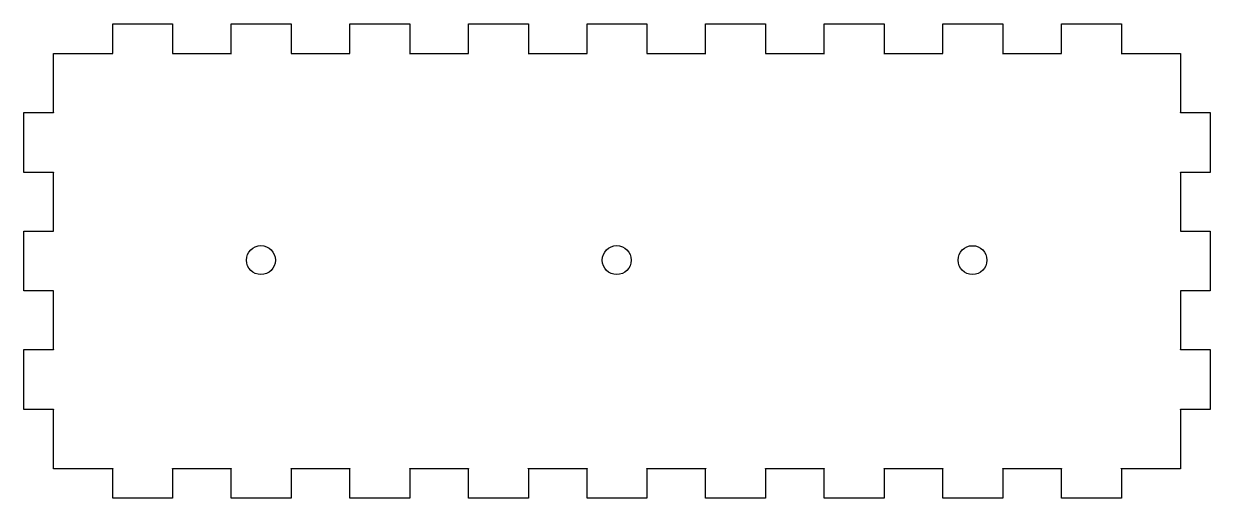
# Model space of a CAD drawing. Header units: millimetres. Extents: x -200 to 200, y 120 to 280.
import ezdxf

# ---------------------------------------------------------------- set-up
doc = ezdxf.new("R2010")
doc.units = ezdxf.units.MM
doc.layers.get('0').update_dxf_attribs({"linetype": 'CONTINUOUS'})

msp = doc.modelspace()

# ---------------------------------------------------------------- linework, layer by layer
msp.add_lwpolyline([(149.54, 269.8), (149.57, 269.79), (149.57, 269.76), (149.54, 269.76), (149.53, 269.79), (149.53, 269.8), (149.53, 279.72), (149.55, 279.77), (149.61, 279.8), (169.65, 279.8), (169.7, 279.77), (169.73, 279.72), (169.73, 269.8), (169.73, 269.79), (169.71, 269.76), (169.69, 269.76), (169.68, 269.79), (169.72, 269.8), (169.73, 269.8), (189.64, 269.8), (189.7, 269.77), (189.73, 269.72), (189.73, 249.8), (189.73, 249.79), (189.71, 249.76), (189.69, 249.76), (189.68, 249.79), (189.72, 249.8), (189.73, 249.8), (199.65, 249.8), (199.7, 249.77), (199.73, 249.72), (199.73, 229.69), (199.7, 229.63), (199.65, 229.6), (189.73, 229.6), (189.72, 229.6), (189.68, 229.62), (189.69, 229.64), (189.71, 229.64), (189.73, 229.61), (189.73, 229.6), (189.73, 209.8), (189.73, 209.79), (189.71, 209.76), (189.69, 209.76), (189.68, 209.79), (189.72, 209.8), (189.73, 209.8), (199.65, 209.8), (199.7, 209.77), (199.73, 209.72), (199.73, 189.69), (199.7, 189.63), (199.65, 189.6), (189.73, 189.6), (189.72, 189.6), (189.68, 189.62), (189.69, 189.64), (189.71, 189.64), (189.73, 189.61), (189.73, 189.6), (189.73, 169.8), (189.73, 169.79), (189.71, 169.76), (189.69, 169.76), (189.68, 169.79), (189.72, 169.8), (189.73, 169.8), (199.65, 169.8), (199.7, 169.77), (199.73, 169.72), (199.73, 149.68), (199.7, 149.63), (199.65, 149.6), (189.73, 149.6), (189.72, 149.6), (189.68, 149.62), (189.69, 149.64), (189.71, 149.64), (189.73, 149.61), (189.73, 149.6), (189.73, 129.69), (189.7, 129.63), (189.64, 129.6), (169.73, 129.6), (169.72, 129.6), (169.68, 129.62), (169.69, 129.64), (169.71, 129.64), (169.73, 129.61), (169.73, 129.6), (169.73, 119.68), (169.7, 119.63), (169.65, 119.6), (149.61, 119.6), (149.55, 119.63), (149.53, 119.68), (149.53, 129.6), (149.53, 129.61), (149.54, 129.64), (149.57, 129.64), (149.57, 129.62), (149.54, 129.6), (149.53, 129.6), (129.73, 129.6), (129.72, 129.6), (129.69, 129.62), (129.69, 129.64), (129.71, 129.64), (129.73, 129.61), (129.73, 129.6), (129.73, 119.68), (129.7, 119.63), (129.64, 119.6), (109.61, 119.6), (109.56, 119.63), (109.53, 119.68), (109.53, 129.6), (109.53, 129.61), (109.54, 129.64), (109.56, 129.64), (109.57, 129.62), (109.54, 129.6), (109.53, 129.6), (89.73, 129.6), (89.72, 129.6), (89.68, 129.62), (89.69, 129.64), (89.71, 129.64), (89.73, 129.61), (89.73, 129.6), (89.73, 119.68), (89.7, 119.63), (89.64, 119.6), (69.61, 119.6), (69.56, 119.63), (69.53, 119.68), (69.53, 129.6), (69.53, 129.61), (69.54, 129.64), (69.56, 129.64), (69.57, 129.62), (69.54, 129.6), (69.53, 129.6), (49.73, 129.6), (49.72, 129.6), (49.68, 129.62), (49.69, 129.64), (49.71, 129.64), (49.73, 129.61), (49.73, 129.6), (49.73, 119.68), (49.7, 119.63), (49.64, 119.6), (29.61, 119.6), (29.56, 119.63), (29.53, 119.68), (29.53, 129.6), (29.53, 129.61), (29.54, 129.64), (29.57, 129.64), (29.57, 129.62), (29.54, 129.6), (29.53, 129.6), (9.73, 129.6), (9.72, 129.6), (9.68, 129.62), (9.69, 129.64), (9.71, 129.64), (9.73, 129.61), (9.73, 129.6), (9.73, 119.68), (9.7, 119.63), (9.64, 119.6), (-10.39, 119.6), (-10.44, 119.63), (-10.47, 119.68), (-10.47, 129.6), (-10.47, 129.61), (-10.46, 129.64), (-10.44, 129.64), (-10.43, 129.62), (-10.46, 129.6), (-10.47, 129.6), (-30.27, 129.6), (-30.28, 129.6), (-30.31, 129.62), (-30.31, 129.64), (-30.29, 129.64), (-30.27, 129.61), (-30.27, 129.6), (-30.27, 119.68), (-30.3, 119.63), (-30.36, 119.6), (-50.39, 119.6), (-50.44, 119.63), (-50.47, 119.68), (-50.47, 129.6), (-50.47, 129.61), (-50.46, 129.64), (-50.44, 129.64), (-50.43, 129.62), (-50.46, 129.6), (-50.47, 129.6), (-70.27, 129.6), (-70.28, 129.6), (-70.31, 129.62), (-70.31, 129.64), (-70.29, 129.64), (-70.27, 129.61), (-70.27, 129.6), (-70.27, 119.68), (-70.3, 119.63), (-70.36, 119.6), (-90.39, 119.6), (-90.44, 119.63), (-90.47, 119.68), (-90.47, 129.6), (-90.47, 129.61), (-90.46, 129.64), (-90.44, 129.64), (-90.43, 129.62), (-90.46, 129.6), (-90.47, 129.6), (-110.27, 129.6), (-110.28, 129.6), (-110.32, 129.62), (-110.31, 129.64), (-110.29, 129.64), (-110.27, 129.61), (-110.27, 129.6), (-110.27, 119.68), (-110.3, 119.63), (-110.36, 119.6), (-130.39, 119.6), (-130.44, 119.63), (-130.47, 119.68), (-130.47, 129.6), (-130.47, 129.61), (-130.46, 129.64), (-130.43, 129.64), (-130.43, 129.62), (-130.46, 129.6), (-130.47, 129.6), (-150.27, 129.6), (-150.28, 129.6), (-150.32, 129.62), (-150.31, 129.64), (-150.29, 129.64), (-150.27, 129.61), (-150.27, 129.6), (-150.27, 119.68), (-150.3, 119.63), (-150.36, 119.6), (-170.39, 119.6), (-170.44, 119.63), (-170.47, 119.68), (-170.47, 129.6), (-170.47, 129.61), (-170.46, 129.64), (-170.44, 129.64), (-170.43, 129.62), (-170.46, 129.6), (-170.47, 129.6), (-190.39, 129.6), (-190.44, 129.63), (-190.47, 129.69), (-190.47, 149.6), (-190.47, 149.61), (-190.46, 149.64), (-190.44, 149.64), (-190.43, 149.62), (-190.46, 149.6), (-190.47, 149.6), (-200.39, 149.6), (-200.44, 149.63), (-200.47, 149.68), (-200.47, 169.72), (-200.44, 169.77), (-200.39, 169.8), (-190.47, 169.8), (-190.46, 169.8), (-190.43, 169.79), (-190.44, 169.76), (-190.46, 169.76), (-190.47, 169.79), (-190.47, 169.8), (-190.47, 189.6), (-190.47, 189.61), (-190.46, 189.64), (-190.44, 189.64), (-190.43, 189.62), (-190.46, 189.6), (-190.47, 189.6), (-200.39, 189.6), (-200.44, 189.63), (-200.47, 189.69), (-200.47, 209.72), (-200.44, 209.77), (-200.39, 209.8), (-190.47, 209.8), (-190.46, 209.8), (-190.43, 209.79), (-190.44, 209.76), (-190.46, 209.76), (-190.47, 209.79), (-190.47, 209.8), (-190.47, 229.6), (-190.47, 229.61), (-190.46, 229.64), (-190.44, 229.64), (-190.43, 229.62), (-190.46, 229.6), (-190.47, 229.6), (-200.39, 229.6), (-200.44, 229.63), (-200.47, 229.69), (-200.47, 249.72), (-200.44, 249.77), (-200.39, 249.8), (-190.47, 249.8), (-190.46, 249.8), (-190.43, 249.79), (-190.44, 249.76), (-190.46, 249.76), (-190.47, 249.79), (-190.47, 249.8), (-190.47, 269.72), (-190.44, 269.77), (-190.39, 269.8), (-170.47, 269.8), (-170.46, 269.8), (-170.43, 269.79), (-170.44, 269.76), (-170.46, 269.76), (-170.47, 269.79), (-170.47, 269.8), (-170.47, 279.72), (-170.44, 279.77), (-170.39, 279.8), (-150.36, 279.8), (-150.3, 279.77), (-150.27, 279.72), (-150.27, 269.8), (-150.27, 269.79), (-150.29, 269.76), (-150.31, 269.76), (-150.32, 269.79), (-150.28, 269.8), (-150.27, 269.8), (-130.47, 269.8), (-130.46, 269.8), (-130.43, 269.79), (-130.43, 269.76), (-130.46, 269.76), (-130.47, 269.79), (-130.47, 269.8), (-130.47, 279.72), (-130.44, 279.77), (-130.39, 279.8), (-110.36, 279.8), (-110.3, 279.77), (-110.27, 279.72), (-110.27, 269.8), (-110.27, 269.79), (-110.29, 269.76), (-110.31, 269.76), (-110.32, 269.79), (-110.28, 269.8), (-110.27, 269.8), (-90.47, 269.8), (-90.46, 269.8), (-90.43, 269.79), (-90.44, 269.76), (-90.46, 269.76), (-90.47, 269.79), (-90.47, 269.8), (-90.47, 279.72), (-90.44, 279.77), (-90.39, 279.8), (-70.36, 279.8), (-70.3, 279.77), (-70.27, 279.72), (-70.27, 269.8), (-70.27, 269.79), (-70.29, 269.76), (-70.31, 269.76), (-70.31, 269.79), (-70.28, 269.8), (-70.27, 269.8), (-50.47, 269.8), (-50.46, 269.8), (-50.43, 269.79), (-50.44, 269.76), (-50.46, 269.76), (-50.47, 269.79), (-50.47, 269.8), (-50.47, 279.72), (-50.44, 279.77), (-50.39, 279.8), (-30.36, 279.8), (-30.3, 279.77), (-30.27, 279.72), (-30.27, 269.8), (-30.27, 269.79), (-30.29, 269.76), (-30.31, 269.76), (-30.31, 269.79), (-30.28, 269.8), (-30.27, 269.8), (-10.47, 269.8), (-10.46, 269.8), (-10.43, 269.79), (-10.44, 269.76), (-10.46, 269.76), (-10.47, 269.79), (-10.47, 269.8), (-10.47, 279.72), (-10.44, 279.77), (-10.39, 279.8), (9.64, 279.8), (9.7, 279.77), (9.73, 279.72), (9.73, 269.8), (9.73, 269.79), (9.71, 269.76), (9.69, 269.76), (9.68, 269.79), (9.72, 269.8), (9.73, 269.8), (29.53, 269.8), (29.54, 269.8), (29.57, 269.79), (29.57, 269.76), (29.54, 269.76), (29.53, 269.79), (29.53, 269.8), (29.53, 279.72), (29.56, 279.77), (29.61, 279.8), (49.64, 279.8), (49.7, 279.77), (49.73, 279.72), (49.73, 269.8), (49.73, 269.79), (49.71, 269.76), (49.69, 269.76), (49.68, 269.79), (49.72, 269.8), (49.73, 269.8), (69.53, 269.8), (69.54, 269.8), (69.57, 269.79), (69.56, 269.76), (69.54, 269.76), (69.53, 269.79), (69.53, 269.8), (69.53, 279.72), (69.56, 279.77), (69.61, 279.8), (89.64, 279.8), (89.7, 279.77), (89.73, 279.72), (89.73, 269.8), (89.73, 269.79), (89.71, 269.76), (89.69, 269.76), (89.68, 269.79), (89.72, 269.8), (89.73, 269.8), (109.53, 269.8), (109.54, 269.8), (109.57, 269.79), (109.56, 269.76), (109.54, 269.76), (109.53, 269.79), (109.53, 269.8), (109.53, 279.72), (109.56, 279.77), (109.61, 279.8), (129.64, 279.8), (129.7, 279.77), (129.73, 279.72), (129.73, 269.8), (129.73, 269.79), (129.71, 269.76), (129.69, 269.76), (129.69, 269.79), (129.72, 269.8), (129.73, 269.8), (149.53, 269.8)], close=True)
for centre, radius in [((-120.47, 200), 4.88), ((-0.47, 200), 4.88), ((119.53, 200), 4.87)]:
    msp.add_circle(centre, radius)

doc.saveas('drawing.dxf')
